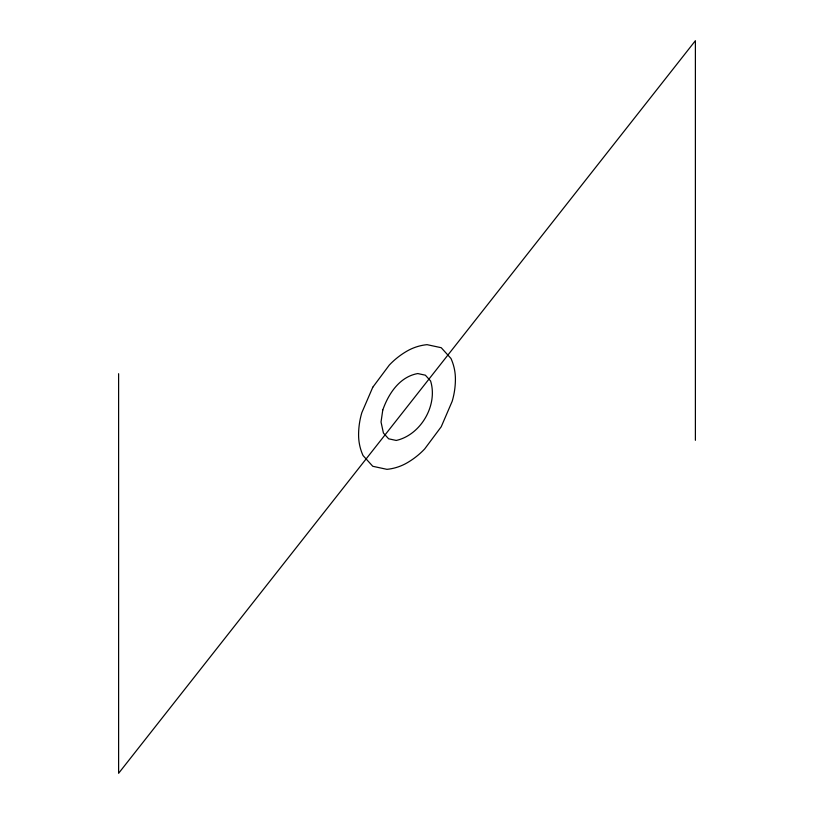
<?xml version="1.0" encoding="UTF-8"?>
<svg xmlns="http://www.w3.org/2000/svg" width="814" height="814" viewBox="0 0 814 814"><rect width="100%" height="100%" fill="white"/><g stroke="black" fill="none" stroke-linecap="round" stroke-linejoin="round"><path stroke-width="1.22" d="M695.39 440.303L695.39 40.7L118.61 773.3L118.61 373.697M382.773 410.042L381.033 421.988L383.414 433.038L388.634 438.807L396.245 440.445C420.879 434.91 438.105 405.067 430.586 380.962L425.366 375.193L417.755 373.555C399.603 376.76 388.441 393.793 382.773 410.042M372.771 387.24L361.833 412.667A78.225 78.225 0 0 0 358.587 434.951A49.949 49.949 0 0 0 363.034 455.535L372.771 466.29L386.945 469.342A49.949 49.949 0 0 0 407 462.901A78.225 78.225 0 0 0 424.674 448.952L441.229 426.76L452.167 401.333A78.225 78.225 0 0 0 455.413 379.049A49.949 49.949 0 0 0 450.966 358.465L441.229 347.71L427.055 344.658A49.949 49.949 0 0 0 407 351.099A78.225 78.225 0 0 0 389.326 365.048L372.771 387.24"/></g></svg>
